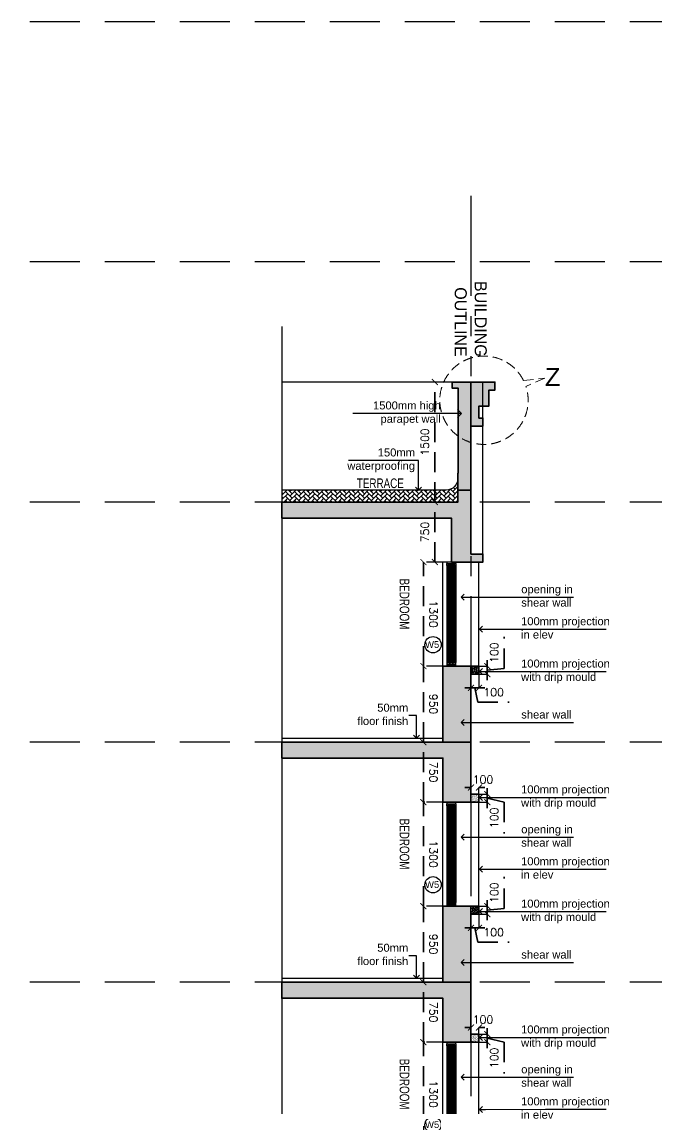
# Model space of a CAD drawing. Header units: millimetres. Extents: x 1066295 to 1300022, y -5734212 to -5454663.
# Drawn here: x 1222999 to 1230932, y -5468769 to -5455191 of the extents above; entities that cross this region are included whole.
import ezdxf
from ezdxf.enums import TextEntityAlignment as Align

# ---------------------------------------------------------------- set-up
doc = ezdxf.new("R2010")
doc.units = ezdxf.units.MM
doc.header["$LTSCALE"] = 1000
doc.header["$MEASUREMENT"] = 0
for name, pattern in [('AUDIT_D_120904163729-0', [0]), ('T9_PROFILE SECTIONS$0$HIDDEN', [0.375, 0.25, -0.125]), ('T9_PROFILE SECTIONS$0$HIDDEN2', [0.1875, 0.125, -0.0625]), ('T9_PROFILE SECTIONS$0$T10(T7 IS SIMILAR BUT MIRROR) - DIMENSION & TEXTING$0$HIDDEN', [0.375, 0.25, -0.125]), ('T9_PROFILE SECTIONS$0$T8_PROFILE SECTIONS$0$AUDIT_D_120904163729-0', [0]), ('T9_PROFILE SECTIONS$0$T8_PROFILE SECTIONS$0$HIDDEN', [0.375, 0.25, -0.125]), ('T9_PROFILE SECTIONS$0$T8_PROFILE SECTIONS$0$PHANTOM2', [1.25, 0.625, -0.125, 0.125, -0.125, 0.125, -0.125])]:
    doc.linetypes.add(name, pattern=pattern)
doc.layers.get('0').update_dxf_attribs({"linetype": 'AUDIT_D_120904163729-0'})
for name, color, linetype, lineweight in [('T9_PROFILE SECTIONS$0$A-DIMENSION', 2, 'Continuous', 35), ('T9_PROFILE SECTIONS$0$R0-18-10-2014-T1-1st Podium Floor Plan$0$Text', 7, 'Continuous', 0), ('T9_PROFILE SECTIONS$0$T8_PROFILE SECTIONS$0$A-DIMENSION', 2, 'Continuous', 35), ('T9_PROFILE SECTIONS$0$T8_PROFILE SECTIONS$0$A-SLAB', 3, 'Continuous', 35), ('T9_PROFILE SECTIONS$0$T8_PROFILE SECTIONS$0$a-Text', 4, 'Continuous', 0), ('T9_PROFILE SECTIONS$0$T8_PROFILE SECTIONS$0$R0-18-10-2014-T1-1st Podium Floor Plan$0$Text', 7, 'Continuous', 0)]:
    doc.layers.add(name, color=color, linetype=linetype, lineweight=lineweight)
for name, color, linetype in [('T9_PROFILE SECTIONS$0$LEVEL', 7, 'Continuous'), ('T9_PROFILE SECTIONS$0$T10(T7 IS SIMILAR BUT MIRROR) - DIMENSION & TEXTING$0$A-DIMENSIONS', 2, 'T9_PROFILE SECTIONS$0$T10(T7 IS SIMILAR BUT MIRROR) - DIMENSION & TEXTING$0$HIDDEN'), ('T9_PROFILE SECTIONS$0$T8_PROFILE SECTIONS$0$A-BUILDING LINE TURNS HERE', 252, 'T9_PROFILE SECTIONS$0$T8_PROFILE SECTIONS$0$PHANTOM2'), ('T9_PROFILE SECTIONS$0$T8_PROFILE SECTIONS$0$a-ele', 8, 'Continuous'), ('T9_PROFILE SECTIONS$0$T8_PROFILE SECTIONS$0$A-SUNK SLAB', 251, 'T9_PROFILE SECTIONS$0$T8_PROFILE SECTIONS$0$AUDIT_D_120904163729-0'), ('T9_PROFILE SECTIONS$0$T8_PROFILE SECTIONS$0$a-window', 5, 'Continuous'), ('T9_PROFILE SECTIONS$0$T8_PROFILE SECTIONS$0$Elev 01', 8, 'Continuous'), ('T9_PROFILE SECTIONS$0$T8_PROFILE SECTIONS$0$F.F.L', 36, 'Continuous'), ('T9_PROFILE SECTIONS$0$T8_PROFILE SECTIONS$0$HATCH 150', 8, 'Continuous'), ('T9_PROFILE SECTIONS$0$T8_PROFILE SECTIONS$0$Leader', 2, 'T9_PROFILE SECTIONS$0$T8_PROFILE SECTIONS$0$AUDIT_D_120904163729-0'), ('T9_PROFILE SECTIONS$0$T8_PROFILE SECTIONS$0$TEXT ROOM', 7, 'Continuous'), ('T9_PROFILE SECTIONS$0$T8_PROFILE SECTIONS$0$TYPICAL UNITS$0$a-door-no', 104, 'Continuous')]:
    doc.layers.add(name, color=color, linetype=linetype)
doc.styles.add('T9_PROFILE SECTIONS$0$ARIAL ARROW', font='arial.ttf')
doc.styles.add('T9_PROFILE SECTIONS$0$Romans 1', font='romans.shx', dxfattribs={"height": 100})
doc.styles.add('T9_PROFILE SECTIONS$0$T8_PROFILE SECTIONS$0$ARIAL ARROW', font='arial.ttf')
doc.styles.add('T9_PROFILE SECTIONS$0$T8_PROFILE SECTIONS$0$Romans 1', font='romans.shx', dxfattribs={"height": 100})
doc.styles.add('T9_PROFILE SECTIONS$0$T8_PROFILE SECTIONS$0$RSP_TXT 500', font='swisscl.ttf', dxfattribs={"height": 250})
doc.styles.add('T9_PROFILE SECTIONS$0$T8_PROFILE SECTIONS$0$STANDARD', font='GOTHIC.TTF')
doc.styles.add('T9_PROFILE SECTIONS$0$T8_PROFILE SECTIONS$0$TYPICAL UNITS$0$LODHA STANDERD', font='sanss___.ttf')
doc.dimstyles.new('T9_PROFILE SECTIONS$0$ALPINE S', dxfattribs={"dimscale": 0, "dimtxt": 100, "dimasz": 75, "dimexe": 0, "dimexo": 0, "dimgap": 75, "dimtad": 1, "dimdec": 0, "dimzin": 0, "dimdsep": 46, "dimtxsty": 'T9_PROFILE SECTIONS$0$Romans 1', "dimblk": 'T9_PROFILE SECTIONS$0$_ArchTick', "dimcen": 0.09, "dimclrd": 256, "dimclre": 256, "dimclrt": 7, "dimadec": 0, "dimazin": 0, "dimtfac": 1, "dimtdec": 0, "dimtofl": 0, "dimtmove": 1, "dimatfit": 0, "dimldrblk": 'T9_PROFILE SECTIONS$0$_Open90', "dimfxl": 1, "dimtolj": 1, "dimtzin": 0, "dimarcsym": 0})
doc.dimstyles.new('T9_PROFILE SECTIONS$0$T8_PROFILE SECTIONS$0$ALPINE S', dxfattribs={"dimscale": 0, "dimtxt": 100, "dimasz": 75, "dimexe": 0, "dimexo": 0, "dimgap": 75, "dimtad": 1, "dimdec": 0, "dimzin": 0, "dimdsep": 46, "dimtxsty": 'T9_PROFILE SECTIONS$0$T8_PROFILE SECTIONS$0$Romans 1', "dimblk": 'T9_PROFILE SECTIONS$0$T8_PROFILE SECTIONS$0$_ArchTick', "dimcen": 0.09, "dimclrd": 256, "dimclre": 256, "dimclrt": 7, "dimadec": 0, "dimazin": 0, "dimtfac": 1, "dimtdec": 0, "dimtofl": 0, "dimtmove": 1, "dimatfit": 0, "dimldrblk": 'T9_PROFILE SECTIONS$0$T8_PROFILE SECTIONS$0$_Open90', "dimfxl": 1, "dimtolj": 1, "dimtzin": 0, "dimarcsym": 0})
pattern_1 = [(127.5, (-97770.03, 175779.79), (-19.26823769, -0.62993358), [0, -15.2, 0, -17, 0, -16.25]), (97.5, (-97770.03, 175779.79), (-28.22146065, 17.69776705), [0, -8.2, 0, -13.7, 0, -5.25]), (57.5, (-97770.03, 175767.49), (-0.056590535, 31.141418618), [0, -5, 0, -18, 0, -23.5]), (47.5, (-97770.03, 175767.49), (-8.77675565, 30.06126605), [0, -2.5, 0, -11.8, 0, -13.5])]

# ---------------------------------------------------------------- blocks, each defined once
blk = doc.blocks.new('T9_PROFILE SECTIONS$0$T8_PROFILE SECTIONS$0$_ArchTick')
at = {"color": 0, "linetype": 'ByBlock', "const_width": 0.15}
blk.add_lwpolyline([(-0.5, -0.5), (0.5, 0.5)], dxfattribs=at)
blk = doc.blocks.new('*D813')
at = {"layer": 'T9_PROFILE SECTIONS$0$T8_PROFILE SECTIONS$0$A-DIMENSION', "linetype": 'T9_PROFILE SECTIONS$0$T8_PROFILE SECTIONS$0$HIDDEN', "lineweight": -2, "transparency": 16777216}
for p, q in [((1230124, -5457295), (1229910, -5457295)), ((1230099, -5458795), (1229910, -5458795))]:
    blk.add_line(p, q, dxfattribs=at)
at = {"layer": 'T9_PROFILE SECTIONS$0$T8_PROFILE SECTIONS$0$A-DIMENSION', "linetype": 'T9_PROFILE SECTIONS$0$T8_PROFILE SECTIONS$0$HIDDEN', "transparency": 16777216}
blk.add_line((1229910, -5458795), (1229910, -5457295), dxfattribs=at)
at = {"layer": 'T9_PROFILE SECTIONS$0$T8_PROFILE SECTIONS$0$A-DIMENSION', "transparency": 16777216, "xscale": 75, "yscale": 75, "zscale": 75}
for p, rotation in [((1229910, -5457295), 90), ((1229910, -5458795), 270)]:
    blk.add_blockref('T9_PROFILE SECTIONS$0$T8_PROFILE SECTIONS$0$_ArchTick', p, dxfattribs=dict(at, rotation=rotation))
at = {"layer": 'T9_PROFILE SECTIONS$0$T8_PROFILE SECTIONS$0$A-DIMENSION', "color": 7, "transparency": 16777216, "insert": (1229785, -5458045), "char_height": 100, "attachment_point": 5, "rotation": 90, "style": 'T9_PROFILE SECTIONS$0$T8_PROFILE SECTIONS$0$Romans 1'}
blk.add_mtext('\\A1;1500', dxfattribs=at)
blk = doc.blocks.new('T9_PROFILE SECTIONS$0$T8_PROFILE SECTIONS$0$_Open90')
at = {"color": 0, "linetype": 'ByBlock', "lineweight": -2}
for p, q in [((0, 0), (-1, 0)), ((-0.5, 0.5), (0, 0)), ((0, 0), (-0.5, -0.5))]:
    blk.add_line(p, q, dxfattribs=at)
blk = doc.blocks.new('*D814')
at = {"layer": 'T9_PROFILE SECTIONS$0$T8_PROFILE SECTIONS$0$A-DIMENSION', "linetype": 'T9_PROFILE SECTIONS$0$T8_PROFILE SECTIONS$0$HIDDEN', "lineweight": -2, "transparency": 16777216}
for p, q in [((1230085, -5458795), (1229910, -5458795)), ((1230099, -5459545), (1229910, -5459545))]:
    blk.add_line(p, q, dxfattribs=at)
at = {"layer": 'T9_PROFILE SECTIONS$0$T8_PROFILE SECTIONS$0$A-DIMENSION', "linetype": 'T9_PROFILE SECTIONS$0$T8_PROFILE SECTIONS$0$HIDDEN', "transparency": 16777216}
blk.add_line((1229910, -5459545), (1229910, -5458795), dxfattribs=at)
at = {"layer": 'T9_PROFILE SECTIONS$0$T8_PROFILE SECTIONS$0$A-DIMENSION', "transparency": 16777216, "xscale": 75, "yscale": 75, "zscale": 75}
for p, rotation in [((1229910, -5458795), 90), ((1229910, -5459545), 270)]:
    blk.add_blockref('T9_PROFILE SECTIONS$0$T8_PROFILE SECTIONS$0$_ArchTick', p, dxfattribs=dict(at, rotation=rotation))
at = {"layer": 'T9_PROFILE SECTIONS$0$T8_PROFILE SECTIONS$0$A-DIMENSION', "color": 7, "transparency": 16777216, "insert": (1229785, -5459170), "char_height": 100, "attachment_point": 5, "rotation": 90, "style": 'T9_PROFILE SECTIONS$0$T8_PROFILE SECTIONS$0$Romans 1'}
blk.add_mtext('\\A1;750', dxfattribs=at)
blk = doc.blocks.new('T9_PROFILE SECTIONS$0$T8_PROFILE SECTIONS$0$A$C70077D06')
at = {"layer": 'T9_PROFILE SECTIONS$0$T8_PROFILE SECTIONS$0$a-ele', "elevation": 0}
blk.add_lwpolyline([(-160, 0), (-160, 1300)], dxfattribs=at)
at = {"layer": 'T9_PROFILE SECTIONS$0$T8_PROFILE SECTIONS$0$a-window', "color": 1}
for p, q in [((-112, 1255), (-112, 45, 0)), ((-75, 1255), (-75, 45, 0)), ((-75, 1255), (-75, 45, 0)), ((-38, 1255), (-38, 45, 0))]:
    blk.add_line(p, q, dxfattribs=at)
at = {"layer": 'T9_PROFILE SECTIONS$0$T8_PROFILE SECTIONS$0$a-window', "color": 5}
for p, q in [((-98, 1255), (-98, 45, 0)), ((-88, 1255), (-88, 45, 0)), ((-61, 1255), (-61, 45, 0)), ((-51, 1255), (-51, 45, 0))]:
    blk.add_line(p, q, dxfattribs=at)
at = {"layer": 'T9_PROFILE SECTIONS$0$T8_PROFILE SECTIONS$0$a-window', "color": 250}
for p, q in [((-23, 1255), (-23, 45, 0)), ((-13, 1255), (-13, 45, 0)), ((0, 1255), (0, 45, 0))]:
    blk.add_line(p, q, dxfattribs=at)
at = {"layer": 'T9_PROFILE SECTIONS$0$T8_PROFILE SECTIONS$0$a-window', "color": 4}
for points in [[(0, 1280), (0, 1300), (-112, 1300), (-112, 1280)], [(-98, 1255), (-112, 1255), (-112, 1280), (-75, 1280), (-75, 1255), (-88, 1255), (-88, 1261), (-98, 1261)], [(-61, 1255), (-75, 1255), (-75, 1280), (-38, 1280), (-38, 1255), (-51, 1255), (-51, 1261), (-61, 1261)], [(-23, 1255), (-38, 1255), (-38, 1280), (0, 1280), (0, 1255), (-13, 1255), (-13, 1261), (-23, 1261)], [(-98, 45), (-112, 45), (-112, 20), (-75, 20), (-75, 45), (-88, 45), (-88, 39), (-98, 39)], [(0, 0), (0, 20), (-112, 20), (-112, 0)], [(-61, 45), (-75, 45), (-75, 20), (-38, 20), (-38, 45), (-51, 45), (-51, 39), (-61, 39)], [(-23, 45), (-38, 45), (-38, 20), (0, 20), (0, 45), (-13, 45), (-13, 39), (-23, 39)]]:
    blk.add_lwpolyline(points, close=True, dxfattribs=at)
blk = doc.blocks.new('*D400')
at = {"layer": 'T9_PROFILE SECTIONS$0$T8_PROFILE SECTIONS$0$A-DIMENSION', "linetype": 'T9_PROFILE SECTIONS$0$T8_PROFILE SECTIONS$0$HIDDEN', "lineweight": -2, "transparency": 16777216}
for p, q in [((1129624, -5486815), (1129189, -5486815)), ((1129584, -5487565), (1129189, -5487565))]:
    blk.add_line(p, q, dxfattribs=at)
at = {"layer": 'T9_PROFILE SECTIONS$0$T8_PROFILE SECTIONS$0$A-DIMENSION', "linetype": 'T9_PROFILE SECTIONS$0$T8_PROFILE SECTIONS$0$HIDDEN', "transparency": 16777216}
blk.add_line((1129189, -5487565), (1129189, -5486815), dxfattribs=at)
at = {"layer": 'T9_PROFILE SECTIONS$0$T8_PROFILE SECTIONS$0$A-DIMENSION', "linetype": 'ByBlock', "transparency": 16777216, "xscale": 75, "yscale": 75, "zscale": 75}
for p, rotation in [((1129189, -5486815), 90), ((1129189, -5487565), 270)]:
    blk.add_blockref('T9_PROFILE SECTIONS$0$T8_PROFILE SECTIONS$0$_ArchTick', p, dxfattribs=dict(at, rotation=rotation))
at = {"layer": 'T9_PROFILE SECTIONS$0$T8_PROFILE SECTIONS$0$A-DIMENSION', "color": 7, "linetype": 'ByBlock', "transparency": 16777216, "insert": (1129314, -5487190), "char_height": 100, "attachment_point": 5, "rotation": 270, "style": 'T9_PROFILE SECTIONS$0$T8_PROFILE SECTIONS$0$Romans 1'}
blk.add_mtext('\\A1;750', dxfattribs=at)
blk = doc.blocks.new('*D401')
at = {"layer": 'T9_PROFILE SECTIONS$0$T8_PROFILE SECTIONS$0$A-DIMENSION', "linetype": 'T9_PROFILE SECTIONS$0$T8_PROFILE SECTIONS$0$HIDDEN', "lineweight": -2, "transparency": 16777216}
for p, q in [((1129479, -5485865), (1129189, -5485865)), ((1129334, -5486815), (1129189, -5486815))]:
    blk.add_line(p, q, dxfattribs=at)
at = {"layer": 'T9_PROFILE SECTIONS$0$T8_PROFILE SECTIONS$0$A-DIMENSION', "linetype": 'T9_PROFILE SECTIONS$0$T8_PROFILE SECTIONS$0$HIDDEN', "transparency": 16777216}
blk.add_line((1129189, -5486815), (1129189, -5485865), dxfattribs=at)
at = {"layer": 'T9_PROFILE SECTIONS$0$T8_PROFILE SECTIONS$0$A-DIMENSION', "linetype": 'ByBlock', "transparency": 16777216, "xscale": 75, "yscale": 75, "zscale": 75}
for p, rotation in [((1129189, -5485865), 90), ((1129189, -5486815), 270)]:
    blk.add_blockref('T9_PROFILE SECTIONS$0$T8_PROFILE SECTIONS$0$_ArchTick', p, dxfattribs=dict(at, rotation=rotation))
at = {"layer": 'T9_PROFILE SECTIONS$0$T8_PROFILE SECTIONS$0$A-DIMENSION', "color": 7, "linetype": 'ByBlock', "transparency": 16777216, "insert": (1129314, -5486340), "char_height": 100, "attachment_point": 5, "rotation": 270, "style": 'T9_PROFILE SECTIONS$0$T8_PROFILE SECTIONS$0$Romans 1'}
blk.add_mtext('\\A1;950', dxfattribs=at)
blk = doc.blocks.new('*D402')
at = {"layer": 'T9_PROFILE SECTIONS$0$T8_PROFILE SECTIONS$0$A-DIMENSION', "linetype": 'T9_PROFILE SECTIONS$0$T8_PROFILE SECTIONS$0$HIDDEN', "lineweight": -2, "transparency": 16777216}
for p, q in [((1129479, -5484565), (1129189, -5484565)), ((1129479, -5485865), (1129189, -5485865))]:
    blk.add_line(p, q, dxfattribs=at)
at = {"layer": 'T9_PROFILE SECTIONS$0$T8_PROFILE SECTIONS$0$A-DIMENSION', "linetype": 'T9_PROFILE SECTIONS$0$T8_PROFILE SECTIONS$0$HIDDEN', "transparency": 16777216}
blk.add_line((1129189, -5485865), (1129189, -5484565), dxfattribs=at)
at = {"layer": 'T9_PROFILE SECTIONS$0$T8_PROFILE SECTIONS$0$A-DIMENSION', "linetype": 'ByBlock', "transparency": 16777216, "xscale": 75, "yscale": 75, "zscale": 75}
for p, rotation in [((1129189, -5484565), 90), ((1129189, -5485865), 270)]:
    blk.add_blockref('T9_PROFILE SECTIONS$0$T8_PROFILE SECTIONS$0$_ArchTick', p, dxfattribs=dict(at, rotation=rotation))
at = {"layer": 'T9_PROFILE SECTIONS$0$T8_PROFILE SECTIONS$0$A-DIMENSION', "color": 7, "linetype": 'ByBlock', "transparency": 16777216, "insert": (1129314, -5485215), "char_height": 100, "attachment_point": 5, "rotation": 270, "style": 'T9_PROFILE SECTIONS$0$T8_PROFILE SECTIONS$0$Romans 1'}
blk.add_mtext('\\A1;1300', dxfattribs=at)
blk = doc.blocks.new('T9_PROFILE SECTIONS$0$T8_PROFILE SECTIONS$0$TYPICAL UNITS$0$B-flat-33')
at = {"layer": 'T9_PROFILE SECTIONS$0$T8_PROFILE SECTIONS$0$TYPICAL UNITS$0$a-door-no'}
blk.add_ellipse((14108, 1402), major_axis=(0, -181), ratio=0.999989, dxfattribs=at)
at = {"layer": 'T9_PROFILE SECTIONS$0$T8_PROFILE SECTIONS$0$TYPICAL UNITS$0$a-door-no', "style": 'T9_PROFILE SECTIONS$0$T8_PROFILE SECTIONS$0$TYPICAL UNITS$0$LODHA STANDERD', "oblique": 0, "width": 0.999989}
blk.add_attdef('OP1', text='', height=150, rotation=0.7592, dxfattribs=at).set_placement((14117, 1332), align=Align.CENTER)
blk = doc.blocks.new('T9_PROFILE SECTIONS$0$_ArchTick')
at = {"color": 0, "linetype": 'ByBlock', "const_width": 0.15}
blk.add_lwpolyline([(-0.5, -0.5), (0.5, 0.5)], dxfattribs=at)
blk = doc.blocks.new('*D403')
at = {"layer": 'T9_PROFILE SECTIONS$0$A-DIMENSION', "linetype": 'T9_PROFILE SECTIONS$0$HIDDEN', "transparency": 16777216}
for p, q in [((1130200, -5485894), (1130200, -5485501)), ((1129988, -5485865), (1129988, -5485790)), ((1129988, -5485865), (1129988, -5485965)), ((1129988, -5485915), (1130200, -5485894)), ((1129988, -5485965), (1129988, -5486040))]:
    blk.add_line(p, q, dxfattribs=at)
at = {"layer": 'T9_PROFILE SECTIONS$0$A-DIMENSION', "linetype": 'T9_PROFILE SECTIONS$0$HIDDEN', "lineweight": -2, "transparency": 16777216}
for p, q in [((1129884, -5485865), (1129988, -5485865)), ((1129884, -5485965), (1129988, -5485965))]:
    blk.add_line(p, q, dxfattribs=at)
at = {"layer": 'T9_PROFILE SECTIONS$0$A-DIMENSION', "linetype": 'ByBlock', "transparency": 16777216, "xscale": 75, "yscale": 75, "zscale": 75}
for p, rotation in [((1129988, -5485865), 270), ((1129988, -5485965), 90)]:
    blk.add_blockref('T9_PROFILE SECTIONS$0$_ArchTick', p, dxfattribs=dict(at, rotation=rotation))
at = {"layer": 'T9_PROFILE SECTIONS$0$A-DIMENSION', "color": 7, "linetype": 'ByBlock', "transparency": 16777216, "insert": (1130075, -5485697), "char_height": 100, "attachment_point": 5, "rotation": 90, "style": 'T9_PROFILE SECTIONS$0$Romans 1'}
blk.add_mtext('\\A1;100', dxfattribs=at)
blk = doc.blocks.new('T9_PROFILE SECTIONS$0$_Open90')
at = {"color": 0, "linetype": 'ByBlock', "lineweight": -2}
for p, q in [((0, 0), (-1, 0)), ((-0.5, 0.5), (0, 0)), ((0, 0), (-0.5, -0.5))]:
    blk.add_line(p, q, dxfattribs=at)
blk = doc.blocks.new('*D404')
at = {"layer": 'T9_PROFILE SECTIONS$0$A-DIMENSION', "linetype": 'T9_PROFILE SECTIONS$0$HIDDEN', "lineweight": -2, "transparency": 16777216}
for p, q in [((1129784, -5485965), (1129784, -5486138)), ((1129884, -5485965), (1129884, -5486138))]:
    blk.add_line(p, q, dxfattribs=at)
at = {"layer": 'T9_PROFILE SECTIONS$0$A-DIMENSION', "linetype": 'T9_PROFILE SECTIONS$0$HIDDEN', "transparency": 16777216}
for p, q in [((1129784, -5486138), (1129709, -5486138)), ((1129884, -5486138), (1129784, -5486138)), ((1129834, -5486138), (1129871, -5486317)), ((1129884, -5486138), (1129959, -5486138)), ((1129871, -5486317), (1130263, -5486317))]:
    blk.add_line(p, q, dxfattribs=at)
at = {"layer": 'T9_PROFILE SECTIONS$0$A-DIMENSION', "linetype": 'ByBlock', "transparency": 16777216, "xscale": 75, "yscale": 75, "zscale": 75}
blk.add_blockref('T9_PROFILE SECTIONS$0$_ArchTick', (1129784, -5486138), dxfattribs=at)
at = {"layer": 'T9_PROFILE SECTIONS$0$A-DIMENSION', "linetype": 'ByBlock', "transparency": 16777216, "xscale": 75, "yscale": 75, "zscale": 75, "rotation": 180}
blk.add_blockref('T9_PROFILE SECTIONS$0$_ArchTick', (1129884, -5486138), dxfattribs=at)
at = {"layer": 'T9_PROFILE SECTIONS$0$A-DIMENSION', "color": 7, "linetype": 'ByBlock', "transparency": 16777216, "insert": (1130067, -5486192), "char_height": 100, "attachment_point": 5, "style": 'T9_PROFILE SECTIONS$0$Romans 1'}
blk.add_mtext('\\A1;100', dxfattribs=at)
blk = doc.blocks.new('*D405')
at = {"layer": 'T9_PROFILE SECTIONS$0$A-DIMENSION', "linetype": 'T9_PROFILE SECTIONS$0$HIDDEN', "transparency": 16777216}
for p, q in [((1129988, -5487465), (1129988, -5487390)), ((1129988, -5487465), (1129988, -5487565)), ((1129988, -5487515), (1130200, -5487565)), ((1129988, -5487565), (1129988, -5487640)), ((1130200, -5487565), (1130200, -5487958))]:
    blk.add_line(p, q, dxfattribs=at)
at = {"layer": 'T9_PROFILE SECTIONS$0$A-DIMENSION', "linetype": 'T9_PROFILE SECTIONS$0$HIDDEN', "lineweight": -2, "transparency": 16777216}
for p, q in [((1129884, -5487465), (1129988, -5487465)), ((1129884, -5487565), (1129988, -5487565))]:
    blk.add_line(p, q, dxfattribs=at)
at = {"layer": 'T9_PROFILE SECTIONS$0$A-DIMENSION', "linetype": 'ByBlock', "transparency": 16777216, "xscale": 75, "yscale": 75, "zscale": 75}
for p, rotation in [((1129988, -5487465), 270), ((1129988, -5487565), 90)]:
    blk.add_blockref('T9_PROFILE SECTIONS$0$_ArchTick', p, dxfattribs=dict(at, rotation=rotation))
at = {"layer": 'T9_PROFILE SECTIONS$0$A-DIMENSION', "color": 7, "linetype": 'ByBlock', "transparency": 16777216, "insert": (1130075, -5487762), "char_height": 100, "attachment_point": 5, "rotation": 90, "style": 'T9_PROFILE SECTIONS$0$Romans 1'}
blk.add_mtext('\\A1;100', dxfattribs=at)
blk = doc.blocks.new('*D406')
at = {"layer": 'T9_PROFILE SECTIONS$0$A-DIMENSION', "linetype": 'T9_PROFILE SECTIONS$0$HIDDEN', "transparency": 16777216}
for p, q in [((1129784, -5487382), (1129709, -5487382)), ((1129884, -5487382), (1129959, -5487382))]:
    blk.add_line(p, q, dxfattribs=at)
at = {"layer": 'T9_PROFILE SECTIONS$0$A-DIMENSION', "linetype": 'T9_PROFILE SECTIONS$0$HIDDEN', "lineweight": -2, "transparency": 16777216}
for p, q in [((1129784, -5487480), (1129784, -5487382)), ((1129884, -5487480), (1129884, -5487382))]:
    blk.add_line(p, q, dxfattribs=at)
at = {"layer": 'T9_PROFILE SECTIONS$0$A-DIMENSION', "linetype": 'ByBlock', "transparency": 16777216, "xscale": 75, "yscale": 75, "zscale": 75}
blk.add_blockref('T9_PROFILE SECTIONS$0$_ArchTick', (1129784, -5487382), dxfattribs=at)
at = {"layer": 'T9_PROFILE SECTIONS$0$A-DIMENSION', "linetype": 'ByBlock', "transparency": 16777216, "xscale": 75, "yscale": 75, "zscale": 75, "rotation": 180}
blk.add_blockref('T9_PROFILE SECTIONS$0$_ArchTick', (1129884, -5487382), dxfattribs=at)
at = {"layer": 'T9_PROFILE SECTIONS$0$A-DIMENSION', "color": 7, "linetype": 'ByBlock', "transparency": 16777216, "insert": (1129934, -5487283), "char_height": 100, "attachment_point": 5, "style": 'T9_PROFILE SECTIONS$0$Romans 1'}
blk.add_mtext('\\A1;100', dxfattribs=at)
blk = doc.blocks.new('T9_PROFILE SECTIONS$0$T8_PROFILE SECTIONS$0$MM')
at = {"layer": 'T9_PROFILE SECTIONS$0$T8_PROFILE SECTIONS$0$HATCH 150'}
h = blk.add_hatch(color=8, dxfattribs=at)
h.dxf.hatch_style = 1
h.paths.add_polyline_path([(1129783.7, -5486815.3), (1129433.7, -5486815.3), (1129433.7, -5485865.3), (1129783.7, -5485865.3)])
h = blk.add_hatch(dxfattribs=at)
h.set_pattern_fill('AR-SAND', color=8, scale=10, angle=90)
h.set_pattern_definition(pattern_1)
h.paths.add_polyline_path([(1129783.7, -5485965.3), (1129883.7, -5485965.3), (1129883.7, -5485865.3), (1129783.7, -5485865.3)])
h = blk.add_hatch(color=8, dxfattribs=at)
h.dxf.hatch_style = 1
h.paths.add_polyline_path([(1127419.4, -5486815.3), (1127419.4, -5487015.3), (1129433.7, -5487015.3), (1129433.7, -5487565.3), (1129783.7, -5487565.3), (1129783.7, -5487465.3), (1129783.7, -5486815.3)])
h = blk.add_hatch(dxfattribs=at)
h.set_pattern_fill('AR-SAND', color=8, scale=10, angle=90)
h.set_pattern_definition(pattern_1)
h.paths.add_polyline_path([(1129783.7, -5487565.3), (1129883.7, -5487565.3), (1129883.7, -5487465.3), (1129783.7, -5487465.3)])
at = {"layer": 'T9_PROFILE SECTIONS$0$T10(T7 IS SIMILAR BUT MIRROR) - DIMENSION & TEXTING$0$A-DIMENSIONS', "linetype": 'ByBlock'}
blk.add_line((1129883.7, -5485865.3), (1129883.7, -5484565.3), dxfattribs=at)
at = {"layer": 'T9_PROFILE SECTIONS$0$T8_PROFILE SECTIONS$0$A-SLAB', "linetype": 'ByBlock'}
for points in [[(1129783.7, -5486815.3), (1129433.7, -5486815.3), (1129433.7, -5485865.3), (1129783.7, -5485865.3)], [(1129783.7, -5485965.3), (1129883.7, -5485965.3), (1129883.7, -5485865.3), (1129783.7, -5485865.3)], [(1127419.4, -5486815.3), (1127419.4, -5487015.3), (1129433.7, -5487015.3), (1129433.7, -5487565.3), (1129783.7, -5487565.3), (1129783.7, -5487465.3), (1129783.7, -5487465.3), (1129783.7, -5486815.3)], [(1129783.7, -5487565.3), (1129883.7, -5487565.3), (1129883.7, -5487465.3), (1129783.7, -5487465.3)]]:
    blk.add_lwpolyline(points, close=True, dxfattribs=at)
at = {"layer": 'T9_PROFILE SECTIONS$0$T8_PROFILE SECTIONS$0$F.F.L', "linetype": 'Continuous', "ltscale": 0.1}
blk.add_lwpolyline([(1127419.4, -5486765.3), (1129433.7, -5486765.3)], dxfattribs=at)
at = {"layer": 'T9_PROFILE SECTIONS$0$T8_PROFILE SECTIONS$0$A-SLAB', "linetype": 'ByBlock', "extrusion": (0, 0, -1), "xscale": -1, "zscale": -1}
blk.add_blockref('T9_PROFILE SECTIONS$0$T8_PROFILE SECTIONS$0$A$C70077D06', (-1129593.8, -5485865.3, 0), dxfattribs=at)
at = {"layer": 'T9_PROFILE SECTIONS$0$T8_PROFILE SECTIONS$0$TEXT ROOM', "ltscale": 0.1}
ref = blk.add_blockref('T9_PROFILE SECTIONS$0$T8_PROFILE SECTIONS$0$TYPICAL UNITS$0$B-flat-33', (1121373.8, -5486387.1), dxfattribs=dict(at, xscale=0.5625, yscale=0.5625, zscale=0.5625))
ref.add_attrib('OP1', 'W5', dxfattribs={"layer": 'T9_PROFILE SECTIONS$0$T8_PROFILE SECTIONS$0$TYPICAL UNITS$0$a-door-no', "height": 84.37, "rotation": 0.75922, "style": 'T9_PROFILE SECTIONS$0$T8_PROFILE SECTIONS$0$TYPICAL UNITS$0$LODHA STANDERD', "oblique": 0.00002, "width": 0.999989}).set_placement((1129299.1, -5485638.3), align=Align.CENTER)
at = {"layer": 'T9_PROFILE SECTIONS$0$T8_PROFILE SECTIONS$0$a-Text', "insert": (1129012.9, -5484772, 156.5), "char_height": 120, "attachment_point": 1, "rotation": 270, "style": 'T9_PROFILE SECTIONS$0$T8_PROFILE SECTIONS$0$RSP_TXT 500'}
blk.add_mtext_dynamic_manual_height_columns('BEDROOM', width=1106.248, gutter_width=500, heights=[0], dxfattribs=at)
at = {"layer": 'T9_PROFILE SECTIONS$0$T8_PROFILE SECTIONS$0$R0-18-10-2014-T1-1st Podium Floor Plan$0$Text', "char_height": 100, "style": 'T9_PROFILE SECTIONS$0$T8_PROFILE SECTIONS$0$ARIAL ARROW'}
for s, insert, width, attachment_point in [('opening in shear wall', (1130412.5, -5484855.1, 0), 977.783, 1), ('100mm projection in elev', (1130410.3, -5485254.8, 0), 1133.401, 1), ('100mm projection with drip mould', (1130410.3, -5485783.6, 0), 1133.401, 1), ('50mm floor finish   ', (1129000, -5486335, 0), 673.542, 3), ('shear wall', (1130412.5, -5486420.6, 0), 1133.401, 1), ('100mm projection with drip mould', (1130410.3, -5487356.2, 0), 1133.401, 1)]:
    blk.add_mtext(s, dxfattribs=dict(at, insert=insert, width=width, attachment_point=attachment_point))
at = {"layer": 'T9_PROFILE SECTIONS$0$A-DIMENSION', "linetype": 'ByBlock'}
for base, p1, p2, picture, middle in [((1129988.3, -5485965.3), (1129883.7, -5485865.3), (1129883.7, -5485965.3), '*D403', (1130199.6, -5485818.6)), ((1129988.3, -5487565.3), (1129883.7, -5487465.3), (1129883.7, -5487565.3), '*D405', (1130199.6, -5487640.5))]:
    dim = blk.add_linear_dim(base=base, p1=p1, p2=p2, angle=90, dimstyle='T9_PROFILE SECTIONS$0$ALPINE S', override={"dimscale": 1, "dimfxl": 5, "dimlwd": 65535, "dimarcsym": 1}, dxfattribs=at)
    dim.commit()
    dim.dimension.update_dxf_attribs({"geometry": picture, "text_midpoint": middle, "dimtype": 128})
for base, p1, p2, picture, middle in [((1129783.7, -5486138.2), (1129883.7, -5485965.3), (1129783.7, -5485965.3), '*D404', (1129945.6, -5486317.1)), ((1129783.7, -5487382.2), (1129883.7, -5487479.9), (1129783.7, -5487479.9), '*D406', (1129933.8, -5487408.3))]:
    dim = blk.add_linear_dim(base=base, p1=p1, p2=p2, dimstyle='T9_PROFILE SECTIONS$0$ALPINE S', override={"dimscale": 1, "dimfxl": 5, "dimlwd": 65535, "dimarcsym": 1}, dxfattribs=at)
    dim.commit()
    dim.dimension.update_dxf_attribs({"geometry": picture, "text_midpoint": middle, "dimtype": 128})
at = {"layer": 'T9_PROFILE SECTIONS$0$T8_PROFILE SECTIONS$0$A-DIMENSION', "linetype": 'ByBlock'}
for base, p1, p2, picture, middle in [((1129188.8, -5484565.3), (1129479.1, -5485865.3), (1129479.1, -5484565.3), '*D402', (1129313.8, -5485215.3)), ((1129188.8, -5485865.3), (1129334, -5486815.3), (1129479.1, -5485865.3, 0), '*D401', (1129313.8, -5486340.3)), ((1129188.8, -5486815.3), (1129583.7, -5487565.3), (1129623.7, -5486815.3), '*D400', (1129313.8, -5487190.3))]:
    dim = blk.add_linear_dim(base=base, p1=p1, p2=p2, angle=90, dimstyle='T9_PROFILE SECTIONS$0$T8_PROFILE SECTIONS$0$ALPINE S', override={"dimscale": 1, "dimfxl": 5, "dimlwd": 65535, "dimarcsym": 1}, dxfattribs=at)
    dim.commit()
    dim.dimension.update_dxf_attribs({"geometry": picture, "text_midpoint": middle})
at = {"layer": 'T9_PROFILE SECTIONS$0$T8_PROFILE SECTIONS$0$Leader'}
for points in [[(1129662.6, -5485004.5), (1130394.3, -5485004.5), (1131066.8, -5485004.5)], [(1129890, -5485404.6), (1130717.7, -5485404.2), (1131473.1, -5485404.2)], [(1129890, -5485933.4), (1130717.7, -5485933), (1131473.1, -5485933)], [(1129102.4, -5486765.3), (1129102.4, -5486484.4), (1129007.2, -5486484.4)], [(1129662.6, -5486570), (1130394.3, -5486570), (1131066.8, -5486570)], [(1129890, -5487506), (1130717.7, -5487505.6), (1131473.1, -5487505.6)]]:
    blk.add_leader(points, dimstyle='T9_PROFILE SECTIONS$0$T8_PROFILE SECTIONS$0$ALPINE S', override={"dimscale": 1, "dimtad": 0}, dxfattribs=at)
blk = doc.blocks.new('T9_PROFILE SECTIONS')
at = {"layer": 'T9_PROFILE SECTIONS$0$T8_PROFILE SECTIONS$0$A-SUNK SLAB', "linetype": 'ByBlock'}
h = blk.add_hatch(dxfattribs=at)
h.set_pattern_fill('AR-HBONE', color=256, scale=10, angle=270)
h.set_pattern_definition([(225, (65084.976, 111590.78), (-4e-14, -56.5685425), [120, -40]), (315, (65056.69, 111562.498), (-4e-14, -56.5685425), [120, -40])])
edge = h.paths.add_edge_path()
edge.add_arc((1230048.7269, -5458496.6418), 148.401, 270.1075513, 360.60858929, ccw=False)
edge.add_line((1230049.0055, -5458645.0425), (1227995.8829, -5458645.054))
edge.add_line((1227995.8829, -5458645.054), (1227995.8829, -5458795.054))
edge.add_line((1227995.8829, -5458795.054), (1230197.108, -5458795.054))
edge.add_line((1230197.108, -5458795.054), (1230197.1195, -5458495.0656))
at = {"layer": 'T9_PROFILE SECTIONS$0$T8_PROFILE SECTIONS$0$HATCH 150'}
h = blk.add_hatch(dxfattribs=at)
h.set_pattern_fill('AR-SAND', color=8, scale=10, angle=450)
h.set_pattern_definition([(127.5, (2806.453, 129999.961), (-19.26823769, -0.62993358), [0, -15.2, 0, -17, 0, -16.25]), (97.5, (2806.453, 129999.96), (-28.22146065, 17.69776705), [0, -8.2, 0, -13.7, 0, -5.25]), (57.5, (2806.453, 129987.661), (-0.056590535, 31.141418618), [0, -5, 0, -18, 0, -23.5]), (47.5, (2806.453, 129987.66), (-8.77675565, 30.06126605), [0, -2.5, 0, -11.8, 0, -13.5])])
h.paths.add_polyline_path([(1230197.1383, -5458646.0161), (1230197.1547, -5458433.5161), (1230200.1616, -5458433.5162), (1230200.1663, -5458358.5162), (1230200.1663, -5458358.5162), (1230200.1663, -5458358.5162), (1230200.2277, -5457370.0538), (1230124.1111, -5457370.0491), (1230124.1111, -5457295.0491), (1230360.2324, -5457295.054), (1230360.2324, -5458646.0162)])
h = blk.add_hatch(dxfattribs=at)
h.set_pattern_fill('AR-SAND', color=8, scale=10, angle=450)
h.set_pattern_definition([(217.5, (-4473204.107, -6918991.897), (0.62993358, -19.26823769), [0, -15.2, 0, -17, 0, -16.25]), (187.5, (-4473204.107, -6918991.897), (-17.69776705, -28.22146065), [0, -8.2, 0, -13.7, 0, -5.25]), (147.5, (-4473191.807, -6918991.897), (-31.141418618, -0.056590535), [0, -5, 0, -18, 0, -23.5]), (137.5, (-4473191.807, -6918991.897), (-30.06126605, -8.77675565), [0, -2.5, 0, -11.8, 0, -13.5])])
h.paths.add_polyline_path([(1230360.1463, -5457845.0477), (1230360.2324, -5458195.054), (1230360.2324, -5457295.054), (1230659.3537, -5457295.054), (1230659.3537, -5457395.0546), (1230584.3834, -5457395.0546), (1230584.3834, -5457595.0473), (1230459.3834, -5457595.0473), (1230459.3834, -5457745.035), (1230509.3834, -5457745.035), (1230509.3834, -5457845.0354), (1230459.3046, -5457845.0477)])
h = blk.add_hatch(color=8, dxfattribs=at)
h.dxf.hatch_style = 1
h.paths.add_polyline_path([(1227995.8829, -5458795.0541), (1230197.1395, -5458795.0557), (1230197.1396, -5458645.9663), (1230360.2324, -5458646.0162), (1230360.2324, -5459445.1156), (1230510.2324, -5459445.1156), (1230510.2324, -5459545.0541), (1230115.7708, -5459545.0541), (1230115.7708, -5458995.0541), (1227995.8829, -5458995.0541)])
at = {"layer": 'T9_PROFILE SECTIONS$0$LEVEL', "color": 8, "linetype": 'T9_PROFILE SECTIONS$0$HIDDEN2', "ltscale": 5}
for p, q in [((1261097.5948, -5452792.2231, -0.01), (1103452.4964, -5452792.2231, -0.01)), ((1261097.5948, -5455792.2225, -0.01), (1103452.4857, -5455792.2225, -0.01)), ((1261097.5948, -5458795.054, -0.01), (1103452.4742, -5458795.054, -0.01)), ((1261097.5948, -5461795.054, -0.01), (1103452.4742, -5461795.054, -0.01)), ((1261097.5948, -5464795.054, -0.01), (1103452.4742, -5464795.054, -0.01))]:
    blk.add_line(p, q, dxfattribs=at)
at = {"layer": 'T9_PROFILE SECTIONS$0$R0-18-10-2014-T1-1st Podium Floor Plan$0$Text', "linetype": 'T9_PROFILE SECTIONS$0$HIDDEN', "ltscale": 0.5, "elevation": -0.0201}
blk.add_lwpolyline([(1231016.3783, -5457275.0877), (1231282.5651, -5457248.947), (1231047.6936, -5457351.0586)], dxfattribs=at)
at = {"layer": 'T9_PROFILE SECTIONS$0$R0-18-10-2014-T1-1st Podium Floor Plan$0$Text', "linetype": 'T9_PROFILE SECTIONS$0$HIDDEN', "ltscale": 0.5}
blk.add_arc((1230522.894, -5457522.9423, -0.01), 552.2306, 26.66828689, 18.13479352, dxfattribs=at)
at = {"layer": 'T9_PROFILE SECTIONS$0$T10(T7 IS SIMILAR BUT MIRROR) - DIMENSION & TEXTING$0$A-DIMENSIONS', "linetype": 'ByBlock', "elevation": -0.01}
blk.add_lwpolyline([(1227995.8797, -5456602.5146), (1227995.8797, -5503726.2346), (1228200.2566, -5503726.2346), (1228200.2566, -5503804.6941), (1227640.0046, -5503804.6941), (1227640.0046, -5503919.731), (1227995.8797, -5503919.731), (1227995.8797, -5546355.1241)], dxfattribs=at)
at = {"layer": 'T9_PROFILE SECTIONS$0$T8_PROFILE SECTIONS$0$A-BUILDING LINE TURNS HERE', "ltscale": 2}
blk.add_line((1230360.2324, -5454970.1218, -0.01), (1230360.2324, -5549769.6725, -0.01), dxfattribs=at)
at = {"layer": 'T9_PROFILE SECTIONS$0$T8_PROFILE SECTIONS$0$A-SLAB', "linetype": 'ByBlock', "elevation": -0.01}
for points in [[(1230197.1383, -5458646.0161), (1230197.1547, -5458433.5161), (1230200.1616, -5458433.5162), (1230200.1663, -5458358.5162), (1230200.1663, -5458358.5162), (1230200.1663, -5458358.5162), (1230200.2277, -5457370.0538), (1230124.1111, -5457370.0491), (1230124.1111, -5457295.0491), (1230360.2324, -5457295.054), (1230360.2324, -5458646.0162)], [(1230360.1463, -5457845.0477), (1230360.2324, -5458195.054), (1230360.2324, -5458195.054), (1230360.2324, -5457295.054), (1230659.3537, -5457295.054), (1230659.3537, -5457395.0546), (1230584.3834, -5457395.0546), (1230584.3834, -5457595.0473), (1230459.3834, -5457595.0473), (1230459.3834, -5457745.035), (1230509.3834, -5457745.035), (1230509.3834, -5457845.0354), (1230459.3046, -5457845.0477), (1230459.3046, -5457845.0477)], [(1227995.8829, -5458795.0541), (1230197.1395, -5458795.0557), (1230197.1396, -5458645.9663), (1230360.2324, -5458646.0162), (1230360.2324, -5459445.1156), (1230510.2324, -5459445.1156), (1230510.2324, -5459545.0541), (1230115.7708, -5459545.0541), (1230115.7708, -5458995.0541), (1227995.8829, -5458995.0541)]]:
    blk.add_lwpolyline(points, close=True, dxfattribs=at)
at = {"layer": 'T9_PROFILE SECTIONS$0$T8_PROFILE SECTIONS$0$A-SUNK SLAB', "linetype": 'ByBlock', "elevation": -0.01}
blk.add_lwpolyline([(1230197.1482, -5458495.0656, -0.4167771696), (1230049.0342, -5458645.0425), (1227995.8829, -5458645.054), (1227995.8829, -5458795.054), (1230197.1367, -5458795.054)], format="xyb", close=True, dxfattribs=at)
at = {"layer": 'T9_PROFILE SECTIONS$0$T8_PROFILE SECTIONS$0$Elev 01', "linetype": 'ByBlock'}
for p, q in [((1230199.1111, -5457295.0491, -0.01), (1227995.8829, -5457295.0491, -0.01)), ((1230510.2324, -5457295.054, -0.01), (1230360.2324, -5457295.054, -0.01)), ((1230510.2324, -5459445.1156, -0.01), (1230510.2324, -5457295.054, -0.01))]:
    blk.add_line(p, q, dxfattribs=at)
at = {"linetype": 'ByBlock'}
for p in [(100576.5061, 25020.171, -0.01), (100576.5061, 22020.171, -0.01), (100576.5061, 19020.171, -0.01)]:
    blk.add_blockref('T9_PROFILE SECTIONS$0$T8_PROFILE SECTIONS$0$MM', p, dxfattribs=at)
at = {"layer": 'T9_PROFILE SECTIONS$0$R0-18-10-2014-T1-1st Podium Floor Plan$0$Text', "linetype": 'ByBlock', "style": 'T9_PROFILE SECTIONS$0$ARIAL ARROW'}
blk.add_text('Z', height=225, dxfattribs=at).set_placement((1231285.5963, -5457344.7362, -0.0201))
at = {"layer": 'T9_PROFILE SECTIONS$0$T8_PROFILE SECTIONS$0$a-Text', "linetype": 'ByBlock', "insert": (1230557.5561, -5456979.7739, -0.01), "char_height": 150, "width": 1191.515459, "attachment_point": 3, "rotation": 270, "style": 'T9_PROFILE SECTIONS$0$T8_PROFILE SECTIONS$0$STANDARD'}
blk.add_mtext('BUILDING OUTLINE ', dxfattribs=at)
at = {"layer": 'T9_PROFILE SECTIONS$0$T8_PROFILE SECTIONS$0$a-Text', "insert": (1229521.2273, -5458500.4109, -0.01), "char_height": 120, "attachment_point": 3, "style": 'T9_PROFILE SECTIONS$0$T8_PROFILE SECTIONS$0$RSP_TXT 500'}
blk.add_mtext_dynamic_manual_height_columns('TERRACE', width=1106.247749, gutter_width=500, heights=[0], dxfattribs=at)
at = {"layer": 'T9_PROFILE SECTIONS$0$T8_PROFILE SECTIONS$0$R0-18-10-2014-T1-1st Podium Floor Plan$0$Text', "char_height": 100, "attachment_point": 3, "style": 'T9_PROFILE SECTIONS$0$T8_PROFILE SECTIONS$0$ARIAL ARROW'}
for s, insert, width in [('1500mm high parapet wall  ', (1229982.2414, -5457537.5843, -0.01), 1133.401091), ('150mm waterproofing', (1229660.7365, -5458125.3076, -0.01), 1088.939531)]:
    blk.add_mtext(s, dxfattribs=dict(at, insert=insert, width=width))
at = {"layer": 'T9_PROFILE SECTIONS$0$T8_PROFILE SECTIONS$0$A-DIMENSION'}
for base, p1, p2, picture, middle in [((1229909.8622, -5457295.0491, -0.2241), (1230099.1397, -5458795.054, -0.1558), (1230124.1111, -5457295.0491, -0.01), '*D813', (1229784.8622, -5458045.0515, -0.2241)), ((1229909.8622, -5458795.0556, -0.0884), (1230098.951, -5459545.0499, -0.0201), (1230084.8622, -5458795.0556, -0.0884), '*D814', (1229784.8622, -5459170.0527, -0.0884))]:
    dim = blk.add_linear_dim(base=base, p1=p1, p2=p2, angle=90, dimstyle='T9_PROFILE SECTIONS$0$T8_PROFILE SECTIONS$0$ALPINE S', override={"dimscale": 1, "dimfxl": 5, "dimlwd": 65535, "dimarcsym": 1}, dxfattribs=at)
    dim.commit()
    dim.dimension.update_dxf_attribs({"geometry": picture, "text_midpoint": middle})
at = {"layer": 'T9_PROFILE SECTIONS$0$T8_PROFILE SECTIONS$0$Leader'}
for points, override in [([(1230243.2166, -5457686.9807, -0.2241), (1228883.3664, -5457686.9807, -0.2241)], {"dimscale": 1, "dimasz": 100, "dimtad": 0, "dimclrd": 256}), ([(1229702.8535, -5458645.0445, -0.2241), (1229702.853, -5458274.704, -0.2241), (1228829.8473, -5458274.704, -0.2241)], {"dimscale": 1, "dimtad": 0})]:
    blk.add_leader(points, dimstyle='T9_PROFILE SECTIONS$0$T8_PROFILE SECTIONS$0$ALPINE S', override=override, dxfattribs=at)

msp = doc.modelspace()

# ---------------------------------------------------------------- block references
at = {"linetype": 'ByBlock'}
msp.add_blockref('T9_PROFILE SECTIONS', (-1745, -2398, 0), dxfattribs=at)

doc.saveas('drawing.dxf')
